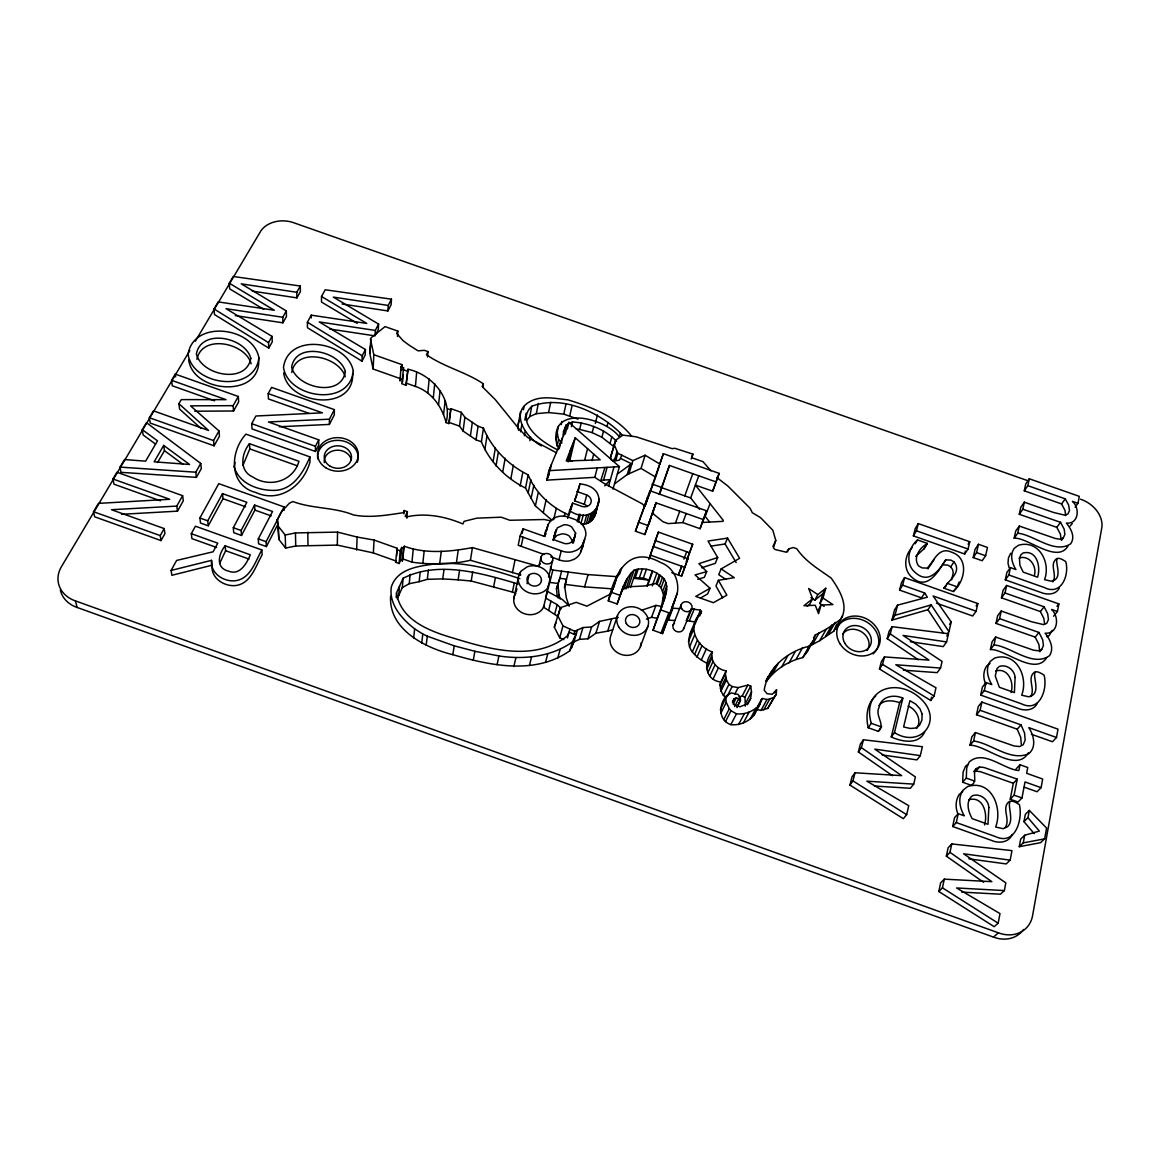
<?xml version="1.0" encoding="UTF-8"?>
<svg xmlns="http://www.w3.org/2000/svg" width="1160" height="1160" viewBox="0 0 1160 1160"><rect width="100%" height="100%" fill="white"/><g stroke="black" fill="none" stroke-linecap="round" stroke-linejoin="round"><path stroke-width="1.5" d="M334.37 409.625L329.425 419.195L268.424 421.964L318.754 439.843L318.754 445.034L315.433 451.472L252.024 428.939L251.691 423.661L255.896 416.005L322.451 412.844L268.192 393.602L271.614 387.382L334.37 409.625L334.298 414.903L329.368 424.429L279.371 426.75M342.04 303.993L387.904 310.952L391.123 304.703L391.457 299.178L325.206 289.768L321.508 296.481L321.494 302.064L357.207 323.336M329.368 424.429L329.425 419.195M390.601 596.197C388.527 629.445 425.227 647.976 452.835 654.675C490.346 665.608 535.384 675.163 569.821 650.745L573.939 641.886L577.375 630.083M1065.721 515.605L1064.938 510.255L1061.545 503.933L1024.28 490.825L1025.745 483.952L1029.297 478.79L1079.307 496.364L1077.988 503.31L1075.146 507.108M677.295 593.122C679.601 580.319 673.047 567.008 660.577 562.499C628.14 544.518 614.727 573.736 608.289 600.851L617.12 603.997C621.644 592.311 624.225 578.927 634.027 570.241C644.583 566.385 656.821 571.227 664.288 579.072C670.204 588.961 663.621 600.184 660.721 609.913L670.364 613.336L677.295 593.122L671.756 608.144L679.615 608.637M1044.623 624.225L1043.855 618.41L1040.361 611.566L1001.457 597.806L1003.066 590.309L1006.634 585.466L1058.862 603.925L1057.427 611.509L1053.57 616.236M1061.095 539.429L1060.399 534.151L1056.789 527.336L1019.278 514.286L1020.771 507.283L1024.323 502.178L1053.512 512.459L1064.822 515.185L1067.91 513.996L1069.491 510.56L1068.693 505.195L1065.271 498.843L1027.832 485.677L1024.28 490.825M400.635 560.222L402.389 560.846L403.506 548.071L401.723 547.447L400.635 560.222L399.113 563.514L395.603 562.266L396.154 561.063L373.346 552.928L337.299 545.098L337.56 532.106L295.438 532.933L285.2 535.021L278.327 526.321L277.341 519.535L281.053 512.358L289.231 503.338L292.885 501.54C312.388 508.892 333.993 507.036 353.351 514.909C369.967 518.187 386.729 515.112 403.245 512.705L404.26 510.545L407.407 511.676L406.826 518.201M576.911 491.521L586.742 495.001A7.38 6.191 14.7 0 1 591.136 499.96L591.237 501.526A7.38 6.191 14.7 0 1 582.204 506.514L572.62 503.121L569.589 510.69C596.486 529.163 614.307 487.301 579.957 483.909L574.562 500.845L584.307 504.296A7.322 6.162 14.7 0 1 587.163 506.34M1039.578 650.223L1038.91 644.481L1035.169 637.101L996.005 623.413L997.629 615.757L1001.211 611.001L1031.718 621.789L1043.536 624.616L1046.769 623.283L1048.452 619.512L1047.668 613.683L1044.145 606.811L1005.038 592.992L1001.457 597.806M321.508 296.481L366.748 323.423L311.257 315.172L307.385 322.219L307.443 327.729L361.993 361.195L362.195 355.801L365.429 349.537L319.203 321.929L375.303 330.426L378.58 324.089L333.297 297.09L388.223 305.442L391.457 299.178M356.627 549.985L357.135 537.065L337.56 532.106M365.429 349.537L365.212 354.945L361.993 361.195M370.431 338.938L373.825 354.699L402.056 364.675L401.026 366.777L399.997 380.959L401.026 378.885L373.128 369.025L369.793 353.365L370.968 337.908L385.048 326.598L397.851 331.107L397.488 336.516M370.635 345.129L369.793 353.365M373.128 369.025L373.825 354.699M1021.293 744.386L1020.713 737.325L1017.204 729.19L976.517 714.72L978.271 706.512L981.882 702.075L1058.007 729.161L1056.499 737.485L1052.468 741.747L1031.428 734.265M375.303 330.426L375.042 335.878L329.672 329.019M378.58 324.089L378.305 329.556L375.854 334.298M755.552 710.283L756.595 709.427L761.004 710.428L767.76 708.398L776.301 694.274L776.533 689.823L772.27 694.245L767.137 693.738L764.208 690.258C767.413 667.609 788.032 651.224 809.187 646.221L813.755 640.03L815.161 635.086L826.297 629.184L840.507 619.628C849.482 605.853 839.26 589.686 831.227 578.115C818.844 569.284 805.518 561.6 796.789 548.738L793.367 547.52L788.916 548.811L786.335 552.203L774.923 549.477L773.459 547.94L775.779 540.429L772.821 530.207L760.583 517.679L752.274 512.676L750.099 508.268L728.088 486.228L716.721 477.456M373.346 552.928L374.086 540.053L357.135 537.065M387.904 310.952L388.223 305.442M641.422 610.334L655.937 605.404L661.591 606.375L663.549 594.804L666.797 586.134M401.679 370.011L402.056 364.675M401.026 366.777L403.68 367.72L401.723 383.713L406 385.236L408.001 369.243C431.346 374.274 452.878 397.822 446.078 422.602L448.746 423.545L449.239 422.472L450.892 408.668L461.317 412.351L464.899 417.31L478.05 426.227L483.459 428.141C491.695 448.427 508.82 465.407 528.177 474.846C535.615 493.304 551.101 507.34 569.197 515.141M402.622 381.887L403.158 374.81M406 385.236L408.001 369.243M395.603 562.266L397.199 548.288L374.086 540.053M396.546 556.278L397.199 548.288M396.14 597.414L396.532 592.789L403.143 578.231C437.755 560.788 479.355 572.663 514.344 582.842L517.867 584.103M399.113 563.514L400.2 550.768L401.723 547.447M403.97 513.822L404.26 510.545M446.078 422.602C442.018 406.638 431.578 391.877 415.439 386.425L416.658 372.302M398.692 595.573L399.504 586.264M402.389 560.846L404.347 546.273C425.938 554.219 450.239 551.711 472.439 547.607L538.849 566.428L540.937 557.452M1011.056 692.534C1014.347 682.471 1008.214 667.29 995.686 670.973M397.213 598.821L402.302 587.598L403.143 578.231M427.489 356.946L427.997 351.596L424.357 350.32L418.078 350.856L408.958 345.042L403.1 340.721L396.691 333.399L397.851 331.107M984.506 824.919C988.059 814.088 983.317 795.542 968.702 799.791M402.302 587.598L409.248 583.697L410.161 574.316M427.808 393.022L429.171 378.958M520.826 574.925L470.423 560.28C451.312 564.673 431.346 564.862 411.974 562.165L413.221 549.434M433.303 397.706L434.739 383.699M291.755 372.563C296.046 346.463 339.662 356.395 345.216 376.884M409.248 583.697L419.151 581.697L420.166 572.315M438.509 405.13L440.017 391.166M413.671 637.855L414.642 628.851C401.853 618.875 388.716 604.331 391.34 586.873C397.14 569.111 417.586 566.211 433.564 564.151C463.115 560.628 492.159 569.473 519.868 578.666M422.791 563.528L424.183 550.826M443.57 414.599L445.15 400.722M419.151 581.697L427.329 579.333L428.432 569.937M538.849 566.428L538.892 566.152A6.018 5.191 13.2 0 1 540.357 563.861M421.733 642.988L422.791 634.027L414.642 628.851M448.746 423.545L450.892 408.668M426.184 645.134L427.286 636.188L422.791 634.027M439.669 563.919L441.278 551.232M552 520.274L535.369 505.934L525.524 488.041C506.384 478.688 489.491 461.839 481.4 441.757L476.064 439.872L463.072 431.027L459.534 426.126L461.317 412.351M573.33 542.996L575.606 533.092L571.648 526.93A10.15 8.627 14.1 0 0 564.079 524.755L557.293 527.829L553.001 540.386M427.329 579.333L442.743 578.898L443.99 569.531M463.072 431.027L464.899 417.31M747.344 704.714L750.651 698.465L751.506 691.998L750.737 686.082L747.852 685.053L738.093 687.634L732.105 686.517L728.915 684.371L726.45 679.847L725.348 673.626L726.232 670.799C717.446 669.929 709.5 660.852 712.385 651.949C696.275 646.874 686.415 625.385 700.93 613.133L701.481 611.436L700.205 610.131L691.113 608.783L686.241 620.629L695.217 621.948M745.3 706.208L744.981 697.16L750.737 686.082M243.005 465.247L249.792 448.905L249.458 443.685L298.976 461.303C293.248 481.284 269.642 488.2 252.909 477.064C238.844 470.931 241.338 453.705 249.458 443.685M470.409 436.015L472.337 422.341M559.337 448.137L557.148 445.846C546.853 403.868 603.809 416.643 619.295 436.754L620.339 432.999C598.415 411.611 561.846 394.791 531.773 406.275C513.967 423.066 543.678 443.396 557.829 449.891M555.973 439.712L558.351 426.503M196.939 359.382C201.956 333.543 245.717 342.867 251.14 363.805M456.387 562.977L458.214 550.304M482.879 387.338L483.387 383.858C465.928 371.954 443.976 367.067 426.474 354.699L427.997 351.596M476.064 439.872L478.05 426.227M442.743 578.898L458.127 579.826L459.534 570.459M234.291 466.943L234.987 462.274M481.4 441.757L483.459 428.141M452.835 654.675L454.212 645.83L427.286 636.188M484.851 449.703L486.968 436.16M554.088 535.833L553.494 539.617L564.514 543.533A8.178 6.974 14.1 0 0 573.258 539.937L575.316 535.441M470.423 560.28L472.439 547.607M596.689 508.225C596.399 516.389 590.179 525.958 580.913 523.769L583.35 514.591M544.141 606.071L542.329 609.217A15.718 13.746 12.5 0 1 522.333 612.857A15.718 13.746 12.5 0 1 514.591 595.529L515.91 593.311L512.401 592.064L471.207 581.015L472.729 571.677M493.087 461.637L495.305 448.18M496.016 465.899L498.292 452.487M518.607 430.302L517.766 427.068L518.578 422.24L520.376 419.398M631.663 436.218C616.003 416.382 591.324 407.044 567.951 399.837C555.553 398.634 541.72 395.197 530.178 401.49C508.877 412.772 526.379 438.088 541.502 445.904M502.802 471.584L505.165 458.243M1029.326 810.405L1027.963 817.698L1039.36 831.082L1024.686 835.243L1020.684 839.115L1019.263 846.713L1040.505 842.696L1044.623 838.854L1046.566 828.037L1029.326 810.405L1025.339 814.378L1023.961 821.642L1034.155 833.619M473.295 660.083L474.875 651.297L454.212 645.83M517.766 427.068L520.463 412.003M726.232 670.799L720.824 682.036C705.034 680.122 703.134 662.476 712.385 651.949M1024.28 787.19L1037.069 791.743L1041.1 787.683L1042.68 779.027L1026.658 773.314L1027.76 767.514L1020.003 764.744L1016.116 768.92M510.922 478.399L513.387 465.116M523.45 409.697L524.073 406.275M520.521 431.766L521.783 424.995M1019.263 846.713L1023.265 842.87L1024.686 835.243M524.856 420.065L526.147 413.25M493.623 587.033L495.363 577.752M951.765 843.929L949.967 852.354L991.858 881.672L944.284 879.149L940.644 882.861L938.803 891.504L994.192 926.681L998.165 923.201L999.992 913.587L956.565 887.965L1004.371 890.576L1005.836 882.876L963.655 853.789L1010.157 860.154L1011.969 850.628L951.765 843.929L948.126 847.786L946.342 856.167L983.651 882.325M973.646 771.719L976.401 768.587L979.547 767.006L984.071 767.485L1017.218 779.158L1013.318 783.276L1010.23 799.226L1018.03 802.01L1021.974 797.979L1025.019 781.941L1041.1 787.683M524.363 435.711L525.335 430.65M526.452 420.703L529.801 416.527L531.773 406.275M1010.23 799.226L1014.115 795.18L1017.218 779.158M1020.003 764.744L1018.871 770.544C1003.603 769.413 983.549 748.954 969.136 762.062L966.715 767.949L966.28 778.099L962.655 782.231L971.109 785.247C978.228 781.579 971.776 773.792 976.401 768.587M952.664 826.5L956.304 822.556L995.353 836.534C1015.29 846.06 1022.917 819.67 1019.408 804.648C998.948 791.221 1018.117 820.221 1006.793 827.167L1003.095 828.689L995.642 827.051C1002.892 808.244 991.582 778.955 967.629 786.553L962.872 790.322C957.565 798.196 959.871 808.114 964.25 815.813L958.189 813.653L954.564 817.64L952.664 826.5L991.495 840.406C998.774 843.712 1008.895 842.595 1012.317 834.446M980.707 695.087L984.318 690.606L1021.51 703.83C1039.737 712.907 1047.813 689.359 1044.087 675.149C1024.642 662.563 1042.956 688.967 1032.298 695.463L1028.789 696.798L1021.699 695.202C1028.572 677.295 1016.696 651.325 994.743 658.01L990.263 661.374C985.246 668.537 987.653 677.658 991.8 684.588L986.029 682.544L982.418 687.039L980.707 695.087L1017.697 708.238C1024.454 711.211 1034.024 710.674 1037.417 703.076M1005.285 579.87L1008.866 574.997L1044.42 587.554C1061.182 596.197 1069.621 575.07 1065.736 561.556C1047.176 549.68 1064.735 573.91 1054.643 580.014L1051.308 581.203L1044.536 579.666C1051.047 562.557 1038.78 539.327 1018.538 545.243L1014.289 548.274C1009.519 554.857 1011.998 563.282 1015.942 569.574L1010.433 567.617L1006.851 572.518L1005.285 579.87L1040.665 592.368C1047.002 595.08 1056.064 594.978 1059.428 587.888M520.115 486.127L522.696 472.903M529.874 440.699L530.54 437.334M529.801 416.527L536.312 413.671L538.341 403.404M525.524 488.041L528.177 474.846M528.163 492.855L530.86 479.703M512.415 572.75L514.982 560.236M583.538 526.365A16.95 14.413 14.3 0 0 575.679 519.782L567.835 516.896A16.356 13.891 13.9 0 0 551.304 520.101L548.129 524.407L544.432 536.399L523.116 528.815L520.086 536.137L518.201 545.258L544.199 554.509M522.159 533.397L523.116 528.815M536.312 413.671L548.564 412.554L550.71 402.302M521.173 546.316L523.073 537.211M531.135 498.235L533.875 485.141M564.398 587.525L568.313 572.039M497.089 664.68L498.916 655.951C523.841 659.793 551.377 656.893 572.359 641.987L576.505 633.07L573.895 634.259L569.125 632.084L567.051 636.115C534.499 662.041 489.868 649.31 454.038 638.333C430.592 631.518 400.49 620.571 396.532 592.789M512.401 592.064L514.344 582.842M938.803 891.504L942.442 887.835L944.284 879.149M956.304 822.556L958.189 813.653M1028.369 752.753C1016.435 773.836 985.101 744.503 970.006 745.271L973.617 740.993L975.415 732.554L1014.029 745.952L1019.553 746.547L1023.192 744.778L1025.179 740.124L1024.57 733.033L1021.032 724.87L980.128 710.312L976.517 714.72M980.128 710.312L981.882 702.075M984.318 690.606L986.029 682.544M1046.624 657.749C1034.923 676.526 1004.792 648.715 990.422 649.542L994.018 644.887L995.686 637.058L1033.342 650.136L1038.432 650.832L1041.709 649.44L1043.42 645.598L1042.724 639.841L1038.968 632.447L999.587 618.672L996.005 623.413M999.587 618.672L1001.211 611.001M1005.038 592.992L1006.634 585.466M1008.866 574.997L1010.433 567.617M1068.201 545.649C1057.732 564.615 1027.644 537.095 1014.173 538.211L1017.74 533.208L1019.263 526.046L1055.295 538.486L1060.153 539.183L1063.27 537.95L1064.88 534.441L1064.169 529.149L1060.53 522.319L1022.83 509.211L1019.278 514.286M1022.83 509.211L1024.323 502.178M1027.832 485.677L1029.297 478.79M513.75 599.024L518.245 577.883M516.229 591.774L516.896 588.714M519.709 575.534L520.448 572.097M970.006 745.271L971.79 736.875L975.415 732.554M990.422 649.542L992.09 641.726L995.686 637.058M1014.173 538.211L1015.696 531.077L1019.263 526.046M535.369 505.934L538.167 492.899M655.603 504.107L644.815 534.528L635.433 531.207L644.684 506.108L642.19 503.817L604.78 483.836L594.79 477.34L546.766 480.138L548.854 470.67L568.864 422.341L619.425 466.639L612.987 489.114M547.839 477.543L549.941 468.06M550.014 470.8L551.421 464.478M561.208 424.632L561.918 421.442M578.072 419.166L563.774 414.12L566.051 403.883M557.148 445.846L558.554 439.553L557.365 433.39M936.439 603.157L972.674 615.989L976.14 611.218L977.837 603.562L904.568 577.636L901.494 582.566L899.565 590.092L921.489 597.864L924.68 592.992L902.639 585.191L899.565 590.092M527.075 583.712L528.989 575.142M543.242 512.72L546.142 499.757M985.609 555.785L987.479 547.447L978.489 544.287L975.096 549.274L973.196 557.568L982.172 560.729L985.609 555.785L976.589 552.595L973.196 557.568M558.874 448.673L559.947 443.874M559.236 448.558L560.701 442.061M561.382 442.627L562.484 437.755M616.598 441.322C605.027 429.345 588.903 423.197 572.503 421.921L566.152 425.01L563.325 434.681M565.268 434.043L566.805 427.315M569.661 416.208L571.996 405.986M976.589 552.595L978.489 544.287M567.312 429.084L568.864 422.341M513.88 666.463L515.881 657.764M544.374 536.297L545.78 530.207M546.708 530.511L548.129 524.407M910.339 641.712L943.239 646.613L946.589 641.929L948.488 633.737L892.112 626.69L890.271 633.911L928.986 660.112L884.442 656.923L881.368 661.577L879.483 669.001L930.74 700.495L931.494 697.218M964.714 554.03L968.063 549.042L969.745 541.735L918.285 523.58L915.211 528.684L913.369 535.891L964.714 554.03L965.381 551.116M863.403 739.775L861.402 747.663L901.697 775.648L855.021 772.778L851.991 776.982L849.932 785.088L903.321 818.684L906.67 814.683L908.744 805.692L866.839 781.173L913.732 784.131L915.399 776.924L874.799 749.157L920.315 755.639L922.374 746.707L863.403 739.775L860.357 744.111L858.356 751.97L892.475 775.692M930.74 700.495L934.09 696.014L935.989 687.779L895.795 664.782L940.557 668.044L942.08 661.432L903.089 635.448L946.589 641.929M947.285 634.012L948.967 631.663L951.2 621.963L933.089 595.964L976.14 611.218M571.387 426.677L572.503 421.921M553.639 519.738L556.292 508.471M570.502 449.95L568.24 459.505L570.966 461.332M568.139 461.868L571.691 446.89M573.156 443.076L569.197 459.751L572.402 461.346M959.131 581.928L957.464 586.163L953.288 591.513L943.907 588.192L946.27 585.829M943.907 588.192C948.605 580.101 962.292 572.446 954.013 561.875L950.954 560.106L945.734 559.889C939.121 570.43 928.768 584.814 915.327 572.576C904.96 564.21 908.034 547.752 917.516 539.937L927.289 543.387L924.056 548.796L915.675 556.38M569.763 460.679L575.215 437.726L600.184 459.838L566.24 460.998L575.215 437.726M576.215 428.968L579.666 429.432L581.189 423.096M553.436 539.617L555.263 532.019M555.959 529.787L553.769 538.907L556.96 535.413L561.817 533.89A10.048 8.584 14 0 1 569.313 536.05L573.243 542.184M707.179 663.389C701.466 660.504 696.29 656.966 692.332 651.934C682.124 638.565 696.768 623.181 700.205 610.131M924.694 731.916C918.851 745.068 901.784 741.82 891.271 736.977L899.623 702.684L902.828 698.189C893.939 693.999 881.034 696.29 879.048 707.426C874.567 715.676 886.008 724.87 878.337 731.351L868.202 727.726C865.708 716.808 866.621 703.641 875.742 695.971M891.271 736.977L894.476 732.627L902.828 698.189M548.535 577.158L552.624 560.483M564.253 516.447L565.05 513.242M548.303 586.119L549.985 579.318M548.709 586.206L543.518 607.144L557.409 616.221M616.975 576.665L588.105 574.591L552.841 570.053L549.782 582.422L558.438 583.524L556.438 588.642L557.279 596.573M529.424 665.535L531.57 656.85M567.675 518.375L569.589 510.69M878.337 731.351L881.586 726.464M924.056 548.796L927.289 543.387M569.574 513.604L571.503 505.905M571.068 509.284L572.62 503.121M550.783 556.843L559.004 559.773L561.266 550.783A16.544 14.094 14.2 0 0 572.518 551.754L576.636 550.246A17.299 14.732 14.2 0 0 583.335 542.721L585.785 535.543A17.516 14.891 14.2 0 0 583.538 526.365M584.64 460.274L587.569 448.659M613.669 446.484L601.895 437.248L592.195 432.622L593.789 426.314M577.97 491.709L579.957 483.909M595.327 423.414L597.472 414.976M548.665 610.247L550.971 601.184L545.765 598.067L547.041 591.223L562.296 599.459L569.226 605.955M918.299 659.707L887.212 638.652L889.038 631.446L892.112 626.69M948.967 631.663L931.205 604.882L927.971 609.696L891.924 620.121L894.505 609.986L897.579 605.158L927.347 597.197L924.68 592.992M849.932 785.088L852.962 780.912L855.021 772.778M879.483 669.001L882.542 664.375L884.442 656.923M891.924 620.121L894.998 615.322L897.579 605.158M902.639 585.191L904.568 577.636M913.369 535.891L916.443 530.816L918.285 523.58M556.438 588.642L559.787 578.303L566.442 579.159L564.789 587.076L566.355 597.908L568.965 605.694M558.888 581.784L561.614 571.184M591.991 460.709L593.702 454.096M577.216 521.768L579.217 514.112M558.076 598.024L558.975 594.587L557.786 583.422M572.503 542.967L573.286 539.951M573.156 542.43L575.606 533.092M578.419 522.029L580.421 514.373M554.813 613.698L557.177 604.664L550.971 601.184M584.307 504.296L586.742 495.001M601.895 437.248L603.548 430.954M607.057 426.242L608.058 422.458M563.847 639.639L559.7 637.739L554.321 627.111L560.382 607.666L576.201 602.345L586.902 606.173L610.899 593.804L613.654 585.075M545.534 662.273L547.853 653.573M594.79 477.34L597.284 467.9M558.105 616.264L560.382 607.666M584.22 524.03L586.67 514.851M586.365 523.639L588.83 514.46M670.364 613.336L662.476 633.606L653.051 630.242L657.096 618.28L651.529 617.323L646.395 619.077M588.526 522.971L591.02 513.793M610.102 443.265L611.798 437.001M559.004 559.773A16.385 14.007 14.2 0 0 570.154 560.729L574.243 559.221A17.139 14.645 14.2 0 0 580.885 551.74L583.35 542.721M580.899 551.74L584.814 539.154M600.721 480.805L604.94 467.465M590.338 521.725L592.861 512.546M559.7 637.739L562.962 625.878L557.496 615.148M591.803 520.535L594.326 511.342M592.586 519.477L595.109 510.284M593.238 518.578L595.776 509.385M603.606 480.066L607.101 467.349M611.61 460.404L610.45 457.576L615.742 440.147L622.862 435.116L636.144 436.798L672.162 448.659L674.845 448.282L692.911 454.14L691.172 459.041M594.514 516.447L599.241 498.974M595.558 513.764L598.836 501.526M615.742 440.147L610.45 457.576M836.664 624.196L833.779 631.185L819.714 640.683L808.708 646.54M1005.256 827.457C1010.926 819.192 1000.543 807.099 1009.765 801.212M557.728 658.213L560.149 649.484M613.234 460.462L615.061 458.447L617.033 451.399M608.579 486.171L613.988 466.958M614.118 444.28L617.801 453.255L615.815 460.288L615.061 458.447M1030.645 696.638C1035.807 688.692 1026.165 677.788 1034.909 671.901M567.457 637.971L569.966 629.097M824.165 606.404L819.932 603.591L822.715 593.862L825.775 588.25L817.843 594.601L814.813 600.198L810.913 597.603M766.485 681.384C774.894 669.45 788.742 660.852 802.778 657.589L807.316 651.441L808.244 648.179M825.775 588.25L823.005 598.024L832.923 604.592L821.005 605.056L818.554 613.654L815.262 605.288L803.952 605.723L812.682 598.734L808.665 588.511L817.843 594.601M1052.918 581.899C1057.659 574.273 1048.611 564.267 1056.948 558.453M613.205 461.317L619.498 460.085L621.832 455.227M565.05 584.379L584.596 586.873L588.105 574.591M573.895 634.259L574.751 631.286L582.958 627.546L591.571 626.995L599.589 621.383L618.28 617.395M569.821 650.745L572.359 641.987M571.779 647.599L574.345 638.812M614.655 483.807L627.226 474.556L630.126 464.725L631.881 463.957L620.89 458.562M573.939 641.886L579.434 639.363L582.958 627.546M628.952 473.787L632.867 460.636L645.09 455.227L659.924 464.058L660.272 463.101M736.962 707.571L740.486 700.336L740.182 697.189L738.093 694.507L731.337 692.911L726.812 695.579C718.388 704.12 718.185 720.375 730.829 724.652C739.572 725.624 748.505 721.853 754.116 715.14L755.073 711.907M754.116 715.14L760.017 704.25L761.482 699.364L762.526 698.479L766.992 699.509L769.834 698.914L773.836 697.464L776.301 694.274M579.434 639.363L587.946 638.798L591.571 626.995M627.226 474.556L641.045 468.393L645.09 455.227M740.196 701.322L738.688 698.74L736.296 697.885L733.99 698.827L733.018 702.003L734.149 704.714L739.978 706.803L747.562 703.728L750.651 698.465M720.331 709.818L726.812 695.579M587.946 638.798L595.877 633.229L599.589 621.383M726.58 697.61L723.434 695.478L721.012 690.997L719.939 684.85L720.824 682.036M611.276 593.354L615.351 580.508M612.712 589.468L616.801 576.592M613.698 587.496L617.801 574.591M618.294 575.998L620.353 569.531M619.715 573.852L621.601 567.965M635.433 531.207L649.933 490.738L706.614 510.806L700.089 528.699L682.834 522.595L668.189 523.61L663.041 521.783L652.558 513.271M644.684 506.108L647.657 496.886M700.089 528.699L702.221 522.478L723.028 521.347L723.332 520.405L695.376 485.083L712.675 491.202L719.171 473.382L663.346 453.661L644.96 506.238L655.081 478.761M659.387 465.697L655.675 477.137L641.045 468.393M659.924 464.058L663.346 453.661M595.877 633.229L607.695 631.141L611.566 619.28M617.12 603.997L623.428 585.814M620.571 594.529L626.69 579.666M623.761 589.468L627.458 578.216M625.979 588.947L631.33 572.822M617.468 615.583L610.726 635.912A15.776 13.862 19.7 0 0 622.876 654.922A15.776 13.862 19.7 0 0 641.117 642.959M644.815 534.528L656.067 502.846L703.569 519.665M648.846 524.392L650.963 518.041M652.137 514.634L656.067 502.846M628.096 588.004L634.027 570.241M659.17 494.174L669.436 465.45L716.227 481.98M659.547 494.464L669.436 465.45M630.547 587.453L636.579 569.502M635.216 577.839L643.351 578.086L649.049 580.116L633.621 578.303L635.216 577.839L638.188 569.038M639.436 577.564L642.452 568.762M671.799 572.692L681.558 576.158L687.909 558.743L653.399 546.505M689.272 553.146L686.343 561.643L692.694 544.243L658.387 532.092L655.327 540.589L689.75 552.798M681.558 576.158L687.909 558.743M662.476 633.606L667.13 620.02L674.888 620.513M712.675 491.202L719.171 473.382M648.788 559.54L658.387 532.092M582.363 548.187L583.321 544.605A17.415 14.848 14.2 0 0 583.393 542.735M643.351 578.086L646.395 569.299M1052.236 630.344L1049.162 635.549L1046.943 636.738M646.903 586.191L652.152 571.343M647.468 585.988L652.587 571.503M692.911 454.14L691.65 457.678L703.033 461.695L711.008 470.887M951.678 579.753L953.244 572.808L952.548 569.516L950.721 566.834L947.677 565.079L942.486 564.847C935.888 575.346 925.593 589.701 912.21 577.52C903.074 570.154 904.177 555.393 912.152 547.592M655.284 541.082L650.311 555.103L684.937 567.399M649.296 558.279L650.325 555.423M652.297 585.887L656.908 573.025M684.791 495.871L692.752 473.686M675.54 522.928L679.745 511.226M623.819 588.41L627.777 586.772L644.221 586.003L656.154 583.451L659.315 574.707M663.549 594.804L661.07 587.786L657.096 584.103L660.272 575.36M699.596 509.284L690.678 497.959L698.769 475.803M659.271 586.119L662.462 577.39M682.834 522.595L686.169 513.503M608.289 600.851L610.899 593.804M661.07 587.786L664.288 579.072M640.436 646.511L647.875 626.414M651.529 617.323L655.937 605.404M662.65 591.484L665.884 582.798M663.361 597.965L666.609 589.323M663.23 600.271L666.478 591.643M656.749 619.6L664.825 597.777M653.051 630.242L662.505 604.766M683.878 559.091L686.705 551.711M681.688 566.24L678.339 575.026L681.862 566.312M689.837 551.667L692.694 544.243M554.321 627.111L556.032 622.659M702.104 522.464L706.614 510.806M710.079 503.658L705.178 516.36L709.529 521.899M660.982 633.07L668.841 612.799M667.711 618.541L675.091 599.561M668.261 620.223L672.887 608.347M574.562 500.845L576.984 494.784M673.075 625.153L681.166 604.78M219.661 563.441L225.62 550.696L225.156 545.794L250.313 554.799C246.718 563.398 239.815 575.897 228.491 571.111C215.122 567.965 218.617 553.697 225.156 545.794M544.837 536.457L546.012 533.571M725.957 579.507L718.707 574.664L721.143 568.908L739.616 558.308L727.538 538.095L708.02 541.053L717.692 557.539L698.885 563.673L706.701 571.59L704.337 577.346L697.726 579.26M683.588 628.894L691.925 608.609M566.152 425.01L563.368 431.694L563.542 435.798M546.766 480.138L549.318 473.976M689.49 620.527L694.39 608.681M717.692 557.539L715.27 563.339L701.684 567.791M736.15 562.557L725.072 543.967L727.538 538.095M706.701 571.59L695.072 574.939L710.036 588.25L707.643 593.934L700.538 598.009M694.71 624.848L699.059 614.539M688.373 641.668L693.303 630.01M699.683 616.076L701.481 611.436M689.504 646.99L694.463 635.375M721.143 568.908L734.294 577.665L718.388 580.304L715.952 586.017L722.665 597.835M692.332 651.934L697.32 640.378M694.666 654.284L699.697 642.741M696.942 657.111L702.017 645.612M690.273 633.766L694.086 626.327M701.336 659.982L706.469 648.512M483.387 383.858L482.154 386.541L495.276 399.605L519.593 429.649L527.539 437.378L556.466 452.806M706.469 667.304L711.674 655.893M706.672 669.335L711.877 657.952M916.762 728.451C922.084 720.259 916.559 709.441 908.12 706.034M403.506 548.071L404.347 546.273M707.875 672.64L713.11 661.287M407.407 511.676L405.217 516.374L406.623 516.882C425.488 512.604 445.411 516.476 462.912 523.972L464.087 521.333L476.789 518.172L501.149 517.186L509.863 520.274L544.315 519.506L550.87 520.927M709.833 676.091L715.096 664.782M772.893 546.577L775.779 540.429M712.994 679.252L718.301 667.971M719.939 684.85L725.348 673.626M720.418 688.62L725.841 677.44M787.437 551.87L788.916 548.811M721.012 690.997L726.45 679.847M1010.722 553.233L1008.446 557.887L1008.011 563.165L1009.055 567.573M723.434 695.478L728.915 684.371M727.378 696.029L732.105 686.517M720.795 713.298L726.276 702.365L725.798 698.842M734.904 693.955L738.093 687.634M732.395 701.974L733.99 698.827M723.782 719.591L729.307 708.716L726.276 702.365M733.105 704.149L736.296 697.885M725.478 721.607L731.032 710.761L729.307 708.716M734.672 706.571L738.688 698.74M284.185 510.269L284.07 506.935L218.762 483.647L199.897 518.012L200.492 523.029L208.263 525.799L207.713 520.811L222.531 493.638L246.848 502.309L233.305 527.713L233.725 532.672L241.512 535.456L241.12 530.497L254.591 505.078L272.542 511.473L258.288 538.878L258.593 543.793L266.38 546.577L277.748 524.538M216.63 547.491L191.936 538.646L191.298 533.687L195.402 526.205L261.841 549.956C255.214 561.484 250.517 579.26 234.726 580.812C223.184 581.74 210.09 572.996 211.555 560.352L171.114 570.43L171.868 575.288L212.091 565.21L211.555 560.352M266.38 546.577L266.118 541.676L284.07 506.935M309.938 456.895L309.981 462.042C303.615 485.228 279.879 503.571 255.823 492.507C228.563 485.503 229.724 451.704 245.935 434.145L309.938 456.895C303.311 472.468 292.842 490.549 273.441 490.404C257.723 490.434 238.786 483.314 234.219 466.755M315.433 451.472L315.418 446.296L318.754 439.843M738.92 696.986L742.125 696.13L747.852 685.053M737.252 706.6L740.486 700.336M730.829 724.652L736.455 713.835C745.3 714.821 754.348 711.036 760.017 704.25M745.72 703.018L751.506 691.998M241.512 535.456L254.91 510.096L254.591 505.078M738.615 724.507L744.357 713.69M743.357 722.912L749.142 712.095M765.846 680.891L768.398 676.12M766.47 681.065L771.603 671.48M769.123 677.541L775.156 666.318M812.682 598.734L809.68 604.316L807.201 606.303M772.313 674.236L778.374 662.984M750.085 719.243L755.943 708.398M758.089 705.599L761.482 699.364M756.595 709.427L762.526 698.479M208.263 525.799L222.995 498.713L222.531 493.638M781.695 666.928L787.843 655.617M171.114 570.43L176.61 560.439L213.136 551.783L217.775 543.155L191.298 533.687M761.004 710.428L766.992 699.509M819.932 603.591L823.005 598.024M789.017 662.911L795.267 651.572M817.945 610.61L821.005 605.056M763.802 709.833L769.834 698.914M774.793 692.955L776.533 689.823M767.76 708.398L773.836 697.464M796.311 658.909L802.647 647.541M112.955 479.007L169.722 499.278L98.469 503.382L93.525 511.72L94.656 516.809L161.022 540.574L164.952 533.571L164.169 528.568L111.49 509.718L176.784 506.093L182.627 495.683L116.971 472.25L112.955 479.007L113.984 484.198L160.486 500.815M121.553 514.3L177.494 511.154L183.309 500.772L182.627 495.683M142.274 429.649L157.499 440.843L145.609 461.173L124.526 459.548L120.031 467.117L121.002 472.337L196.402 477.369L201.318 468.596L200.738 463.42L146.45 422.646L142.274 429.649L143.144 434.971L155.527 444.091M171.593 380.335L226.026 399.663L181.308 399.605L178.901 403.709L208.597 430.462L153.453 410.843L149.379 417.716L150.191 423.066L214.078 445.802L219.457 436.189L218.979 430.925L190.544 405.855L233.145 405.666L238.307 396.474L175.276 374.114L171.593 380.335L172.289 385.787L214.614 400.809M194.692 411.205L233.551 411.002L238.685 401.838L238.307 396.474M229.288 283.214L274.311 310.242L218.181 301.904L214.006 308.937L214.484 314.548L268.757 348.116L272.252 341.881L272.035 336.371L226.026 308.676L282.764 317.26L286.317 310.923L241.237 283.852L296.786 292.276L300.295 286.027L233.29 276.486L229.288 283.214L229.694 288.883L263.697 309.299M235.277 315.607L282.924 322.813L286.462 316.492L286.317 310.923M252.3 291.117L296.887 297.873L300.382 291.624L300.295 286.027M927.942 568.893L934.206 559.395M161.022 540.574L160.225 535.601L164.169 528.568M196.402 477.369L195.808 472.207L200.738 463.42M214.078 445.802L213.57 440.568L218.979 430.925M268.757 348.116L268.525 342.635L272.035 336.371M813.552 637.942L815.161 635.086M802.778 657.589L809.187 646.221M805.62 653.747L812.043 642.35M807.316 651.441L813.755 640.03M812.479 644.539L818.974 633.055M819.714 640.683L826.297 629.184M825.572 636.231L832.198 624.703M828.617 633.911L835.287 622.369M157.542 462.579L164.459 450.674L163.69 445.411L189.558 464.478L154.149 461.825L163.69 445.411M833.779 631.185L842.537 615.757M189.819 350.537L61.596 566.428A31.03 25.607 -10.9 0 0 75.386 600.88L77.125 607.463L993.453 937.091A31.262 26.201 46.9 0 0 1023.511 929.479M195.344 341.214L259.912 232.507A25.375 19.155 3.2 0 1 294.64 223.068L1027.572 480.602M915.196 543.721L917.516 539.937M887.212 638.652L890.271 633.911M942.486 564.847L945.734 559.889M604.708 485.851L610.421 479.66L601.475 480.197M950.721 566.834L954.013 561.875M968.078 544.243L969.745 541.735M953.288 591.513C965.062 581.392 969.456 558.033 951.577 552.174C938.629 546.172 934.09 561.106 927.202 568.125L922.128 567.907L918.633 565.993C912.717 558.178 919.532 547.534 927.188 543.779M868.202 727.726L871.261 723.318C861.01 687.474 899.13 676.918 921.663 699.625C943.239 721.027 920.213 748.78 894.476 732.627M858.356 751.97L861.402 747.663M949.533 624.341L951.2 621.963M946.807 636.101L948.488 633.737M976.111 605.97L977.837 603.562M940.557 668.044L937.193 672.64L903.35 670.175M1061.545 503.933L1065.271 498.843M1056.789 527.336L1060.53 522.319M1061.386 540.429L1063.27 537.95M920.315 755.639L916.951 759.887L882.136 754.942M1040.361 611.566L1044.145 606.811M1056.934 606.303L1058.862 603.925M913.732 784.131L910.368 788.278L874.495 786.016M1035.169 637.101L1038.968 632.447M1070.129 526.074L1072.246 523.537M1039.795 651.746L1041.709 649.44M979.547 767.006L975.864 771.183L980.36 771.661L1013.318 783.276M1017.204 729.19L1021.032 724.87M946.342 856.167L949.967 852.354M1023.961 821.642L1027.963 817.698M878.932 705.555C883.934 699.219 892.895 700.365 899.623 702.684M1010.157 860.154L1006.198 863.924L968.846 858.82M1004.371 890.576L1000.398 894.201L961.669 892.098M993.453 937.091L998.427 932.829A31.48 26.347 46.7 0 0 1032.676 915.11L1101.652 528.583A26.332 20.024 32.2 0 0 1080.54 499.206M967.643 764.498L965.511 766.267L963.09 772.125L962.655 782.231M814.813 600.198L822.715 593.862M962.8 791.598L959.247 794.411C955.39 800.429 955.216 808.158 958.232 814.566M990.016 663.447L986.667 665.956C983.028 671.408 982.998 678.527 985.884 684.298M617.453 474.034L630.126 464.725M710.036 588.25L695.768 596.428L713.371 602.692L726.841 595.152L718.388 580.304M894.998 615.322L931.205 604.882M607.695 631.141L612.668 629.735M277.341 519.535L278.864 539.443L285.635 548.057L295.742 545.983L337.299 545.098M1023.265 842.87L1044.623 838.854M1019.379 557.946C1029.355 554.944 1036.924 565.993 1034.444 575.142M710.964 546.128L725.072 543.967M548.854 470.67L619.425 466.639M120.031 467.117L195.808 472.207M584.596 586.873L613.089 588.889M458.127 579.826L471.207 581.015M548.564 412.554L563.774 414.12M474.875 651.297L498.916 655.951M579.666 429.432L592.195 432.622M552.841 570.053L550.522 569.212A6.018 5.191 13.2 0 0 550.42 566.5M1077.988 503.31L1072.42 501.352C1080.12 507.95 1078.742 524.349 1066.388 523.087C1070.999 528.728 1075.508 536.862 1070.709 543.793C1054.396 554.495 1034.256 534.832 1017.74 533.208M916.443 530.816L968.063 549.042M402.766 369.547L407.102 371.084M1057.427 611.509L1051.598 609.449C1059.486 616.656 1058.268 634.187 1045.102 633.201C1050.003 639.407 1054.484 648.222 1049.452 655.719C1032.617 667.565 1011.215 646.555 994.018 644.887M406.899 383.409L415.439 386.425M947.183 583.306L956.623 586.641M447.702 408.784L450.385 409.741M652.123 484.083L661.432 487.388M661.968 487.795L690.678 497.959M449.239 422.472L459.534 426.126M638.362 522.13L647.816 525.48M308.923 413.322L268.438 398.953L268.192 393.602M251.691 423.661L315.418 446.296M520.086 536.137L561.266 550.783M249.792 448.905L297.38 465.827M1056.499 737.485L1028.847 727.654C1033.763 735.266 1036.764 746.953 1028.804 753.695C1010.447 761.844 991.394 743.371 973.617 740.993M149.379 417.716L213.57 440.568M611.044 592.165L619.947 595.341M396.633 549.507L400.2 550.768M871.261 723.318L881.469 726.957M403.201 559.048L411.974 562.165M222.995 498.713L245.587 506.775M254.91 510.096L271.15 515.895M742.125 696.13L744.981 697.16M966.28 778.099L974.777 781.13M1014.115 795.18L1021.974 797.979M233.305 527.713L241.12 530.497M199.897 518.012L207.713 520.811M258.288 538.878L266.118 541.676M225.62 550.696L248.994 559.062M93.525 511.72L160.225 535.601M75.386 600.88L998.427 932.829M562.962 625.878L574.751 631.286M617.801 453.255L632.867 460.636M731.032 710.761L736.455 713.835M307.385 322.219L362.195 355.801M882.542 664.375L934.09 696.014M214.006 308.937L268.525 342.635M852.962 780.912L906.67 814.683M942.442 887.835L998.165 923.201M656.154 583.451L657.096 584.103M164.459 450.674L183.048 464.391M201.071 428.475L179.582 409.088L178.901 403.709M557.177 604.664L561.382 608.725M558.554 439.553L561.861 442.989M620.339 432.999L622.456 435.377M927.971 609.696L943.645 633.404M558.975 594.587L560.106 598.98M352.64 373.375C354.598 412.351 287.81 405.173 283.649 372.853M176.784 506.093L177.494 511.154M175.276 374.114L175.624 376.84M258.637 358.759C261.942 398.692 192.487 393.312 188.688 359.673M233.145 405.666L233.551 411.002M212.091 565.21C210.642 577.796 223.662 586.525 235.161 585.597C250.879 584.031 255.519 566.312 262.131 554.828L261.841 549.956M278.327 526.321L278.864 539.443M285.2 535.021L285.635 548.057M282.764 317.26L282.924 322.813M295.438 532.933L295.742 545.983M296.786 292.276L296.887 297.873M307.835 532.266L307.965 545.301M311.257 315.172L311.271 317.942M77.125 607.463A30.798 25.476 -11.1 0 1 60.32 589.976M324.336 462.666A13.586 11.223 2.4 0 1 336.037 450.268A13.586 11.223 2.4 0 1 351.277 460.085M842.74 633.94A14.775 12.368 30.9 0 1 862.112 632.2A14.775 12.368 30.9 0 1 867.158 650.514M358.019 459.462A20.3 16.748 2.5 0 1 357.265 462.303M317.724 458.925A20.3 16.748 2.5 0 1 336.98 440.351A20.3 16.748 2.5 0 1 358.164 458.012M836.534 629.039A22.605 18.893 30.8 0 1 868.159 622.905A22.605 18.893 30.8 0 1 873.031 653.907M683.805 627.633A5.582 4.843 22.5 0 1 676.106 631.33A5.582 4.843 22.5 0 1 674.554 623.109M1015.087 677.44L1014.42 692.621L999.369 687.271L995.28 676.091L996.976 668.61L999.34 666.42C1006.59 663.999 1014.623 669.9 1015.087 677.44M988.842 807.606L987.986 824.31L972.196 818.656C968.354 811.971 965.221 801.415 972.385 795.731C980.142 792.889 988.566 799.588 988.842 807.606M922.113 714.024L921.895 720.099L919.474 725.391L915.414 728.045L910.31 728.465L903.611 726.957L909.904 700.712L915.733 704.12L919.865 708.659L922.113 714.024M1019.437 558.351L1019.915 565.268L1023.192 572.126L1037.577 577.202C1040.911 566.907 1037.025 549.507 1022.989 553.001L1020.756 554.987L1019.437 558.351M345.332 371.519C341.417 398.112 296.8 388.049 291.624 367.14C295.974 340.982 339.75 350.973 345.332 371.519M540.966 557.191L540.807 558.54A6.076 5.22 13.2 0 0 545.461 563.774A6.076 5.22 13.2 0 0 552.16 561.527L552.711 560.265A6.076 5.22 13.2 0 0 548.202 553.697A6.076 5.22 13.2 0 0 540.966 557.191M353.293 371.07C349.653 407.493 288.057 398.344 283.489 367.43C288.173 331.89 347.768 340.953 353.293 371.07M250.821 358.353C246.167 384.685 201.39 375.231 196.374 353.887C201.448 327.976 245.355 337.357 250.821 358.353M258.926 357.918C254.272 393.95 192.328 385.685 188.079 354.162C193.749 319.014 253.677 327.163 258.926 357.918M550.144 581.566L547.491 588.308A16.081 13.949 12.6 0 1 527.046 591.962A16.081 13.949 12.6 0 1 519.1 574.345L520.985 571.184L527.249 566.79A16.081 13.949 12.6 0 1 549.884 577.912L550.144 581.566M541.43 580.565L541.053 582.16A7.279 6.307 12.6 0 1 530.976 585.249A7.279 6.307 12.6 0 1 528.221 575.853L529.482 574.693A7.279 6.307 12.6 0 1 537.442 574.243A7.279 6.307 12.6 0 1 541.43 580.565M325.641 467.639A20.358 16.776 2.5 0 0 358.121 456.793A20.358 16.776 2.5 0 0 330.005 438.857A20.358 16.776 2.5 0 0 325.641 467.639M840.101 643.901A22.663 18.922 30.7 0 0 877.743 647.962A22.663 18.922 30.7 0 0 857.603 616.178A22.663 18.922 30.7 0 0 840.101 643.901M329.643 465.899A13.644 11.252 2.5 0 0 351.422 458.649A13.644 11.252 2.5 0 0 332.615 446.6A13.644 11.252 2.5 0 0 329.643 465.899M844.799 643.249A14.834 12.398 30.8 0 0 869.449 646.889A14.834 12.398 30.8 0 0 857.211 625.704A14.834 12.398 30.8 0 0 844.799 643.249M681.63 608.652A5.713 4.901 22.3 0 0 691.331 609.74A5.713 4.901 22.3 0 0 686.662 601.707A5.713 4.901 22.3 0 0 681.63 608.652M626.298 623.529A7.308 6.365 19.6 0 0 638.768 624.921A7.308 6.365 19.6 0 0 632.925 614.582A7.308 6.365 19.6 0 0 626.298 623.529M618.599 626.661A16.139 14.065 19.6 0 0 646.149 629.677A16.139 14.065 19.6 0 0 633.201 606.854A16.139 14.065 19.6 0 0 618.599 626.661"/></g></svg>
